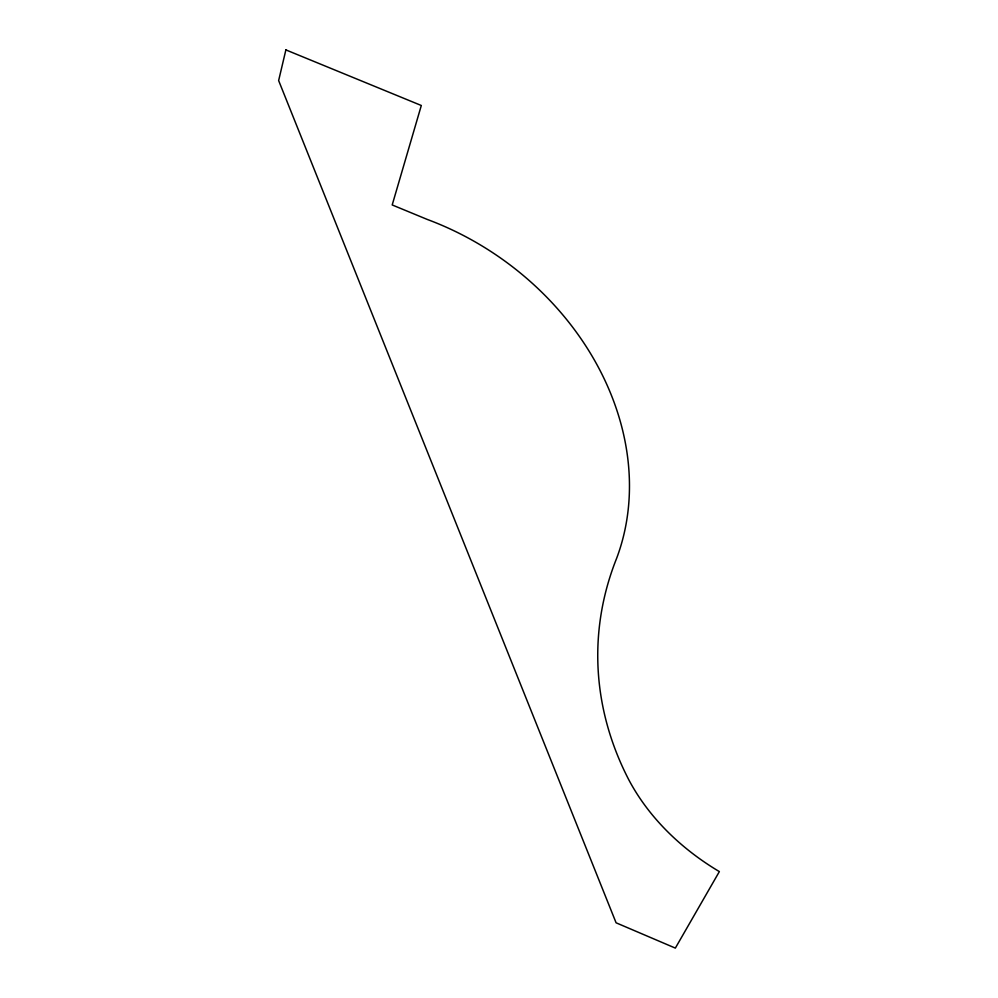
<?xml version="1.0" encoding="UTF-8"?>
<svg xmlns="http://www.w3.org/2000/svg" width="998" height="998" viewBox="0 0 998 998"><rect width="100%" height="100%" fill="white"/><g stroke="black" fill="none" stroke-linecap="round" stroke-linejoin="round"><path stroke-width="1.5" d="M285.877 49.9L278.642 80.564L616.09 922.801L675.347 948.1L719.358 871.603A256.349 201.471 8.3 0 1 628.815 779.825A415.168 326.458 2.1 0 1 616.614 558.369A273.427 226.521 35 0 0 427.294 219.448L392.202 204.952L421.306 105.489L285.877 49.9"/></g></svg>
